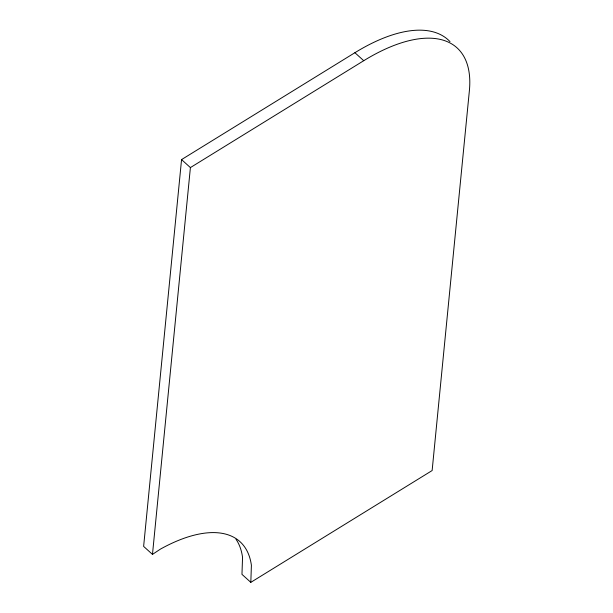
<?xml version="1.0" encoding="UTF-8"?>
<svg xmlns="http://www.w3.org/2000/svg" width="613" height="613" viewBox="0 0 613 613"><rect width="100%" height="100%" fill="white"/><g stroke="black" fill="none" stroke-linecap="round" stroke-linejoin="round"><path stroke-width="0.92" d="M354.896 52.71L363.747 60.702A153.894 71.46 -47.9 0 1 469.374 90.732L432.134 470.546L250.817 582.35L251.399 565.309A144.277 66.993 -47.9 0 0 160.491 549.072L152.476 554.397L143.626 546.398L181.555 159.595L354.896 52.71A153.894 71.46 -47.9 0 1 450.003 41.638M152.476 554.397L190.405 167.587L363.747 60.702M181.555 159.595L190.405 167.587M250.817 582.35L241.966 574.358L242.549 557.317A144.277 66.993 -47.9 0 0 235.99 539.248"/></g></svg>
